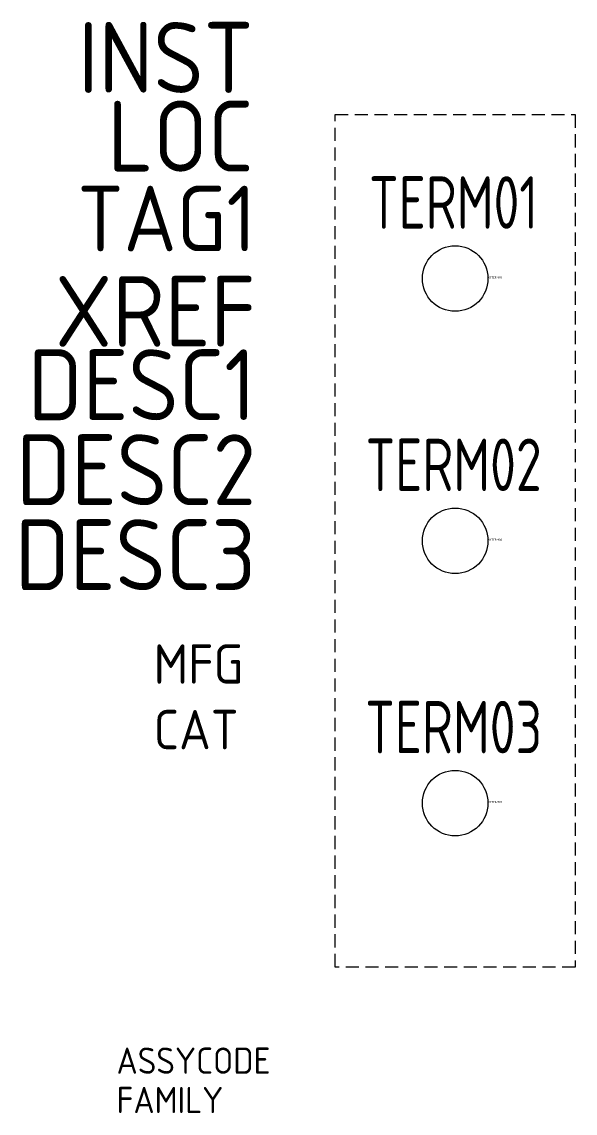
# Model space of a CAD drawing. Header units: inches. Extents: x -17.8 to 3.3, y -31.8 to 9.8.
import ezdxf
from ezdxf.enums import TextEntityAlignment as Align

# ---------------------------------------------------------------- set-up
doc = ezdxf.new("R2010")
doc.units = ezdxf.units.IN
doc.header["$MEASUREMENT"] = 0
doc.linetypes.add('DASHED', pattern=[0.75, 0.5, -0.25])
doc.styles.add('WD_IEC', font='ISOCP2.shx', dxfattribs={"width": 0.9, "height": 4, "bigfont": '@extfont2.shx'})

msp = doc.modelspace()

# ---------------------------------------------------------------- linework, layer by layer
at = {"linetype": 'DASHED'}
msp.add_lwpolyline([(3.328, -26.25), (-5.828, -26.25), (-5.828, 6.25), (3.328, 6.25)], close=True, dxfattribs=at)
for centre in [(-1.25, 0), (-1.25, -10), (-1.25, -20)]:
    msp.add_circle(centre, 1.25)

# ---------------------------------------------------------------- texts
at = {"style": 'WD_IEC'}
for tag, text, height, p in [('INST', '', 2.7, (-8.939, 7.078)), ('LOC', '', 2.7, (-8.939, 4.078)), ('TAG1', 'PLUG0', 2.5, (-8.846, 1.038)), ('XREF', '', 2.7, (-8.846, -2.6)), ('DESC1', '', 2.7, (-8.846, -5.4)), ('DESC2', '', 2.7, (-8.846, -8.64)), ('DESC3', '', 2.7, (-8.846, -11.88))]:
    msp.add_attdef(tag, text=text, height=height, dxfattribs=at).set_placement(p, align=Align.RIGHT)
at = {"style": 'WD_IEC', "width": 0.8}
for tag, text, p in [('TERM01', 'L', (-1.31, 2.899)), ('TERM02', 'N', (-1.31, -7.101)), ('TERM03', 'PE', (-1.31, -17.101))]:
    msp.add_attdef(tag, text=text, height=2, dxfattribs=at).set_placement(p, align=Align.MIDDLE_CENTER)
at = {"style": 'WD_IEC'}
for tag, p, height, flags in [('X1TERM01', (0, 0), 0.08, 1), ('X1TERM02', (0, -10), 0.08, 1), ('MFG', (-12.75, -15.446), 1.5, 9), ('CAT', (-12.75, -17.946), 1.5, 9), ('X1TERM03', (0, -20), 0.08, 1), ('ASSYCODE', (-14.167, -30.318), 1, 1), ('FAMILY', (-14.167, -31.818), 1, 1)]:
    msp.add_attdef(tag, p, '', height=height, dxfattribs=dict(at, flags=flags))

doc.saveas('drawing.dxf')
